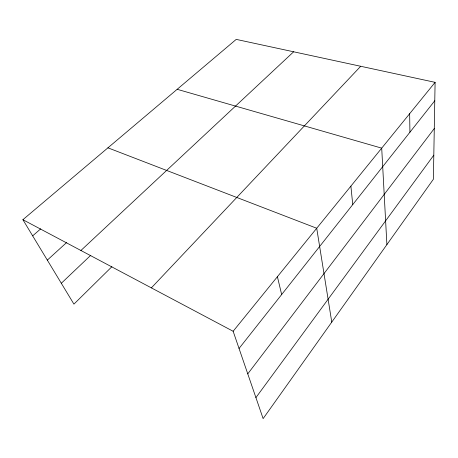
<?xml version="1.0" encoding="UTF-8"?>
<svg xmlns="http://www.w3.org/2000/svg" width="458" height="458" viewBox="0 0 458 458"><rect width="100%" height="100%" fill="white"/><g stroke="black" fill="none" stroke-linecap="round" stroke-linejoin="round"><path stroke-width="0.69" d="M435.1 82.343L433.377 179.255L263.127 418.612L233.139 331.266L22.9 219.703L236.219 39.388L435.1 82.343L233.139 331.266M255.919 397.613L433.806 155.165M247.767 373.871L434.281 128.549M239.047 348.475L434.774 100.766M151.369 287.876L360.709 66.273M111.889 266.699L73.927 304.129L22.9 219.703M61.315 283.262L90.776 255.278M80.917 250.492L293.647 51.794M47.323 260.11L66.685 242.477M32.661 235.853L40.722 228.828M177.172 89.304L381.709 148.146L386.895 244.606M107.933 147.825L316.718 228.25L331.769 322.106M277.405 276.706L281.664 294.54M350.885 186.137L352.752 204.571M409.652 113.71L409.927 132.213"/></g></svg>
